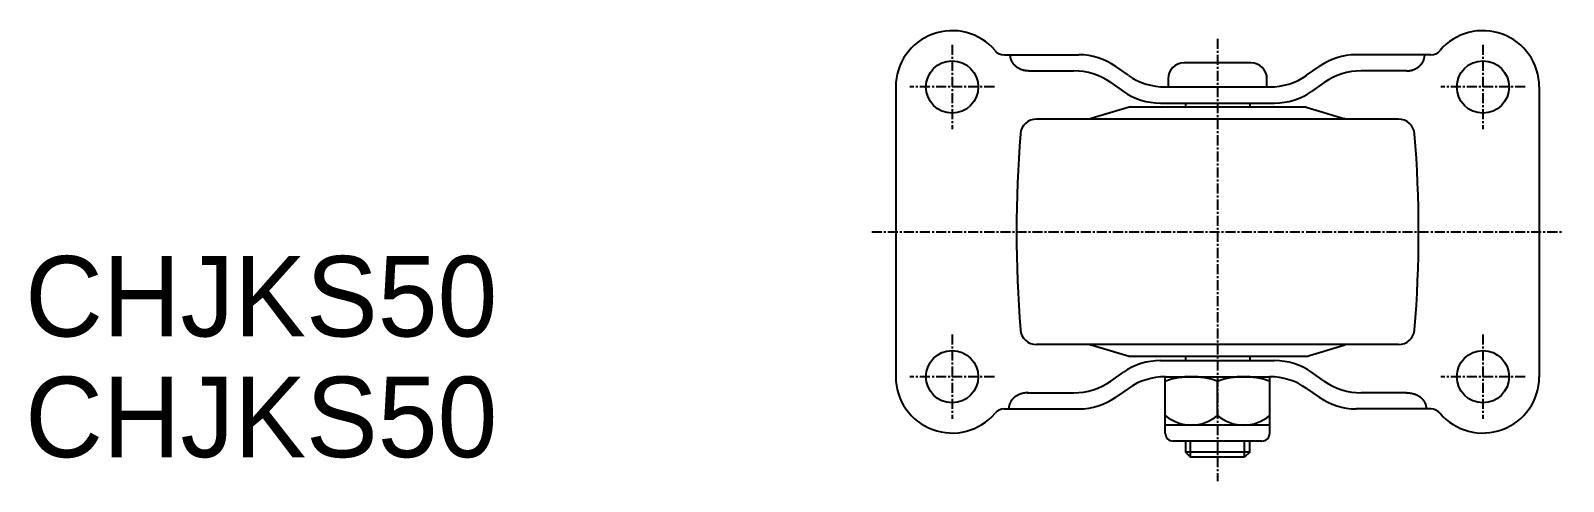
# Model space of a CAD drawing. Extents: x -3167 to -2972, y -138 to 168.
# Drawn here: x -3162.9 to -2972.3, y -138 to -82 of the extents above; entities that cross this region are included whole.
import ezdxf

# ---------------------------------------------------------------- set-up
doc = ezdxf.new("R2010")
doc.units = 0
doc.linetypes.add('CENTER', pattern=[2, 1.25, -0.25, 0.25, -0.25])
doc.layers.get('0').update_dxf_attribs({"linetype": 'CONTINUOUS'})
doc.layers.add('CENTER', color=1, linetype='CENTER')

msp = doc.modelspace()

# ---------------------------------------------------------------- linework, layer by layer
at = {"color": 7, "linetype": 'CONTINUOUS'}
for p, q in [((-3041.82, -84.97), (-3032.54, -84.97)), ((-2988.78, -84.97), (-2998.07, -84.97)), ((-3038.8, -86.97), (-3033.17, -86.97)), ((-3026.37, -87.52), (-3027.95, -86.42)), ((-3011.15, -85.97), (-3019.45, -85.97)), ((-3004.24, -87.52), (-3002.66, -86.42)), ((-2991.8, -86.97), (-2997.44, -86.97)), ((-3055.3, -88.97), (-3055.3, -124.97)), ((-3028.58, -88.42), (-3027, -89.52)), ((-3021.78, -88.97), (-3008.83, -88.97)), ((-3021.45, -87.97), (-3021.45, -88.97)), ((-3009.15, -88.97), (-3009.15, -87.97)), ((-3002.03, -88.42), (-3003.61, -89.52)), ((-2975.3, -88.97), (-2975.3, -124.97)), ((-3022.41, -90.97), (-3008.2, -90.97)), ((-3019.3, -90.97), (-3019.3, -91.47)), ((-3011.3, -90.97), (-3011.3, -91.47)), ((-2992.79, -92.97), (-3037.82, -92.97)), ((-3026.3, -91.47), (-3031.02, -92.89)), ((-3004.3, -91.47), (-3026.3, -91.47)), ((-3004.3, -91.47), (-2999.59, -92.89)), ((-2992.79, -120.97), (-3037.82, -120.97)), ((-3026.3, -122.47), (-3031.02, -121.06)), ((-3004.3, -122.47), (-2999.59, -121.06)), ((-3004.3, -122.47), (-3026.3, -122.47)), ((-3022.41, -122.97), (-3008.2, -122.97)), ((-3019.3, -122.47), (-3019.3, -122.97)), ((-3011.3, -122.47), (-3011.3, -122.97)), ((-3028.58, -125.52), (-3027, -124.42)), ((-3021.8, -131.97), (-3021.8, -124.97)), ((-3021.78, -124.97), (-3008.83, -124.97)), ((-3015.3, -129.77), (-3015.3, -125.55)), ((-3008.8, -131.97), (-3008.8, -124.97)), ((-3002.03, -125.52), (-3003.61, -124.42)), ((-3038.98, -126.97), (-3033.17, -126.97)), ((-3026.37, -126.42), (-3027.95, -127.52)), ((-3004.24, -126.42), (-3002.66, -127.52)), ((-2991.8, -126.97), (-2997.44, -126.97)), ((-3041.82, -128.97), (-3032.54, -128.97)), ((-2988.78, -128.97), (-2998.07, -128.97)), ((-3021.8, -130.97), (-3008.8, -130.97)), ((-3009.8, -132.97), (-3020.8, -132.97)), ((-3019.3, -132.97), (-3019.3, -134.35)), ((-3011.3, -134.35), (-3011.3, -132.97)), ((-3011.3, -134.35), (-3019.3, -134.35)), ((-3019.3, -134.35), (-3018.68, -134.97)), ((-3011.93, -134.97), (-3018.68, -134.97)), ((-3011.3, -134.35), (-3011.93, -134.97))]:
    msp.add_line(p, q, dxfattribs=at)
at = {"color": 3, "linetype": 'CONTINUOUS'}
for p, q in [((-3018.68, -134.97), (-3018.68, -132.97)), ((-3011.93, -134.97), (-3011.93, -132.97))]:
    msp.add_line(p, q, dxfattribs=at)
at = {"color": 7, "linetype": 'CONTINUOUS'}
for points in [[(-3038.8, -86.97, 0), (-3038.83, -86.97, 0), (-3038.86, -86.97, 0), (-3038.89, -86.97, 0), (-3038.91, -86.97, 0), (-3038.94, -86.97, 0), (-3038.97, -86.97, 0), (-3039, -86.96, 0), (-3039.03, -86.96, 0), (-3039.05, -86.96, 0), (-3039.08, -86.96, 0), (-3039.11, -86.95, 0), (-3039.14, -86.95, 0), (-3039.16, -86.95, 0), (-3039.19, -86.94, 0), (-3039.22, -86.94, 0), (-3039.25, -86.93, 0), (-3039.27, -86.93, 0), (-3039.3, -86.92, 0), (-3039.33, -86.92, 0), (-3039.35, -86.91, 0), (-3039.38, -86.91, 0), (-3039.41, -86.9, 0), (-3039.43, -86.89, 0), (-3039.46, -86.89, 0), (-3039.49, -86.88, 0), (-3039.51, -86.87, 0), (-3039.54, -86.86, 0), (-3039.57, -86.85, 0), (-3039.59, -86.85, 0), (-3039.62, -86.84, 0), (-3039.64, -86.83, 0), (-3039.67, -86.82, 0), (-3039.7, -86.81, 0), (-3039.72, -86.8, 0), (-3039.75, -86.79, 0), (-3039.77, -86.78, 0), (-3039.8, -86.77, 0), (-3039.82, -86.76, 0), (-3039.85, -86.75, 0), (-3039.87, -86.74, 0), (-3039.9, -86.72, 0), (-3039.92, -86.71, 0), (-3039.94, -86.7, 0), (-3039.97, -86.69, 0), (-3039.99, -86.67, 0), (-3040.01, -86.66, 0), (-3040.04, -86.65, 0), (-3040.06, -86.63, 0), (-3040.08, -86.62, 0), (-3040.11, -86.61, 0), (-3040.13, -86.59, 0), (-3040.15, -86.58, 0), (-3040.17, -86.56, 0), (-3040.2, -86.55, 0), (-3040.22, -86.53, 0), (-3040.24, -86.52, 0), (-3040.26, -86.5, 0), (-3040.28, -86.49, 0), (-3040.3, -86.47, 0), (-3040.32, -86.45, 0), (-3040.34, -86.44, 0), (-3040.36, -86.42, 0), (-3040.38, -86.4, 0), (-3040.4, -86.39, 0), (-3040.42, -86.37, 0), (-3040.44, -86.35, 0), (-3040.46, -86.33, 0), (-3040.48, -86.31, 0), (-3040.5, -86.3, 0), (-3040.52, -86.28, 0), (-3040.54, -86.26, 0), (-3040.55, -86.24, 0), (-3040.57, -86.22, 0), (-3040.59, -86.2, 0), (-3040.6, -86.18, 0), (-3040.62, -86.16, 0), (-3040.64, -86.14, 0), (-3040.65, -86.12, 0), (-3040.67, -86.1, 0), (-3040.69, -86.08, 0), (-3040.7, -86.06, 0), (-3040.72, -86.04, 0), (-3040.73, -86.02, 0), (-3040.74, -86, 0), (-3040.76, -85.98, 0), (-3040.77, -85.96, 0), (-3040.79, -85.94, 0), (-3040.8, -85.91, 0), (-3040.81, -85.89, 0), (-3040.83, -85.87, 0), (-3040.84, -85.85, 0), (-3040.85, -85.83, 0), (-3040.86, -85.8, 0), (-3040.87, -85.78, 0), (-3040.88, -85.76, 0), (-3040.89, -85.74, 0), (-3040.91, -85.71, 0), (-3040.92, -85.69, 0), (-3040.93, -85.67, 0), (-3040.93, -85.65, 0), (-3040.94, -85.62, 0), (-3040.95, -85.6, 0), (-3040.96, -85.58, 0), (-3040.97, -85.55, 0), (-3040.98, -85.53, 0), (-3040.98, -85.5, 0), (-3040.99, -85.48, 0), (-3041, -85.46, 0), (-3041.01, -85.43, 0), (-3041.01, -85.41, 0), (-3041.02, -85.39, 0), (-3041.02, -85.36, 0), (-3041.03, -85.34, 0), (-3041.03, -85.31, 0), (-3041.04, -85.29, 0), (-3041.04, -85.26, 0), (-3041.05, -85.24, 0), (-3041.05, -85.22, 0), (-3041.05, -85.19, 0), (-3041.06, -85.17, 0), (-3041.06, -85.14, 0), (-3041.06, -85.12, 0), (-3041.06, -85.09, 0), (-3041.06, -85.07, 0), (-3041.07, -85.05, 0), (-3041.07, -85.02, 0), (-3041.07, -85, 0), (-3041.07, -84.97, 0)], [(-2991.8, -86.97, 0), (-2991.78, -86.97, 0), (-2991.75, -86.97, 0), (-2991.72, -86.97, 0), (-2991.69, -86.97, 0), (-2991.66, -86.97, 0), (-2991.64, -86.97, 0), (-2991.61, -86.96, 0), (-2991.58, -86.96, 0), (-2991.55, -86.96, 0), (-2991.53, -86.96, 0), (-2991.5, -86.95, 0), (-2991.47, -86.95, 0), (-2991.44, -86.95, 0), (-2991.42, -86.94, 0), (-2991.39, -86.94, 0), (-2991.36, -86.93, 0), (-2991.34, -86.93, 0), (-2991.31, -86.92, 0), (-2991.28, -86.92, 0), (-2991.25, -86.91, 0), (-2991.23, -86.91, 0), (-2991.2, -86.9, 0), (-2991.17, -86.89, 0), (-2991.15, -86.89, 0), (-2991.12, -86.88, 0), (-2991.09, -86.87, 0), (-2991.07, -86.86, 0), (-2991.04, -86.85, 0), (-2991.02, -86.85, 0), (-2990.99, -86.84, 0), (-2990.96, -86.83, 0), (-2990.94, -86.82, 0), (-2990.91, -86.81, 0), (-2990.89, -86.8, 0), (-2990.86, -86.79, 0), (-2990.84, -86.78, 0), (-2990.81, -86.77, 0), (-2990.79, -86.76, 0), (-2990.76, -86.75, 0), (-2990.74, -86.74, 0), (-2990.71, -86.72, 0), (-2990.69, -86.71, 0), (-2990.66, -86.7, 0), (-2990.64, -86.69, 0), (-2990.62, -86.67, 0), (-2990.59, -86.66, 0), (-2990.57, -86.65, 0), (-2990.55, -86.63, 0), (-2990.52, -86.62, 0), (-2990.5, -86.61, 0), (-2990.48, -86.59, 0), (-2990.46, -86.58, 0), (-2990.43, -86.56, 0), (-2990.41, -86.55, 0), (-2990.39, -86.53, 0), (-2990.37, -86.52, 0), (-2990.35, -86.5, 0), (-2990.33, -86.49, 0), (-2990.3, -86.47, 0), (-2990.28, -86.45, 0), (-2990.26, -86.44, 0), (-2990.24, -86.42, 0), (-2990.22, -86.4, 0), (-2990.2, -86.39, 0), (-2990.18, -86.37, 0), (-2990.16, -86.35, 0), (-2990.15, -86.33, 0), (-2990.13, -86.31, 0), (-2990.11, -86.3, 0), (-2990.09, -86.28, 0), (-2990.07, -86.26, 0), (-2990.05, -86.24, 0), (-2990.04, -86.22, 0), (-2990.02, -86.2, 0), (-2990, -86.18, 0), (-2989.99, -86.16, 0), (-2989.97, -86.14, 0), (-2989.95, -86.12, 0), (-2989.94, -86.1, 0), (-2989.92, -86.08, 0), (-2989.91, -86.06, 0), (-2989.89, -86.04, 0), (-2989.88, -86.02, 0), (-2989.86, -86, 0), (-2989.85, -85.98, 0), (-2989.83, -85.96, 0), (-2989.82, -85.94, 0), (-2989.81, -85.91, 0), (-2989.79, -85.89, 0), (-2989.78, -85.87, 0), (-2989.77, -85.85, 0), (-2989.76, -85.83, 0), (-2989.75, -85.8, 0), (-2989.73, -85.78, 0), (-2989.72, -85.76, 0), (-2989.71, -85.74, 0), (-2989.7, -85.71, 0), (-2989.69, -85.69, 0), (-2989.68, -85.67, 0), (-2989.67, -85.65, 0), (-2989.66, -85.62, 0), (-2989.65, -85.6, 0), (-2989.65, -85.58, 0), (-2989.64, -85.55, 0), (-2989.63, -85.53, 0), (-2989.62, -85.5, 0), (-2989.62, -85.48, 0), (-2989.61, -85.46, 0), (-2989.6, -85.43, 0), (-2989.6, -85.41, 0), (-2989.59, -85.39, 0), (-2989.58, -85.36, 0), (-2989.58, -85.34, 0), (-2989.57, -85.31, 0), (-2989.57, -85.29, 0), (-2989.57, -85.26, 0), (-2989.56, -85.24, 0), (-2989.56, -85.22, 0), (-2989.55, -85.19, 0), (-2989.55, -85.17, 0), (-2989.55, -85.14, 0), (-2989.55, -85.12, 0), (-2989.54, -85.09, 0), (-2989.54, -85.07, 0), (-2989.54, -85.05, 0), (-2989.54, -85.02, 0), (-2989.54, -85, 0), (-2989.54, -84.97, 0)], [(-3038.8, -126.97, 0), (-3038.83, -126.97, 0), (-3038.86, -126.97, 0), (-3038.9, -126.97, 0), (-3038.93, -126.97, 0), (-3038.96, -126.97, 0), (-3038.99, -126.97, 0), (-3039.02, -126.97, 0), (-3039.05, -126.97, 0), (-3039.08, -126.98, 0), (-3039.11, -126.98, 0), (-3039.14, -126.98, 0), (-3039.17, -126.98, 0), (-3039.2, -126.99, 0), (-3039.23, -126.99, 0), (-3039.26, -127, 0), (-3039.29, -127, 0), (-3039.32, -127, 0), (-3039.35, -127.01, 0), (-3039.38, -127.01, 0), (-3039.41, -127.02, 0), (-3039.44, -127.02, 0), (-3039.47, -127.03, 0), (-3039.5, -127.04, 0), (-3039.53, -127.04, 0), (-3039.55, -127.05, 0), (-3039.58, -127.06, 0), (-3039.61, -127.06, 0), (-3039.64, -127.07, 0), (-3039.67, -127.08, 0), (-3039.7, -127.09, 0), (-3039.73, -127.1, 0), (-3039.75, -127.11, 0), (-3039.78, -127.11, 0), (-3039.81, -127.12, 0), (-3039.84, -127.13, 0), (-3039.87, -127.14, 0), (-3039.89, -127.15, 0), (-3039.92, -127.17, 0), (-3039.95, -127.18, 0), (-3039.97, -127.19, 0), (-3040, -127.2, 0), (-3040.03, -127.21, 0), (-3040.05, -127.22, 0), (-3040.08, -127.23, 0), (-3040.11, -127.25, 0), (-3040.13, -127.26, 0), (-3040.16, -127.27, 0), (-3040.18, -127.29, 0), (-3040.21, -127.3, 0), (-3040.23, -127.31, 0), (-3040.26, -127.33, 0), (-3040.28, -127.34, 0), (-3040.31, -127.36, 0), (-3040.33, -127.37, 0), (-3040.35, -127.39, 0), (-3040.38, -127.4, 0), (-3040.4, -127.42, 0), (-3040.42, -127.43, 0), (-3040.45, -127.45, 0), (-3040.47, -127.47, 0), (-3040.49, -127.48, 0), (-3040.51, -127.5, 0), (-3040.53, -127.52, 0), (-3040.55, -127.53, 0), (-3040.58, -127.55, 0), (-3040.6, -127.57, 0), (-3040.62, -127.59, 0), (-3040.64, -127.61, 0), (-3040.66, -127.62, 0), (-3040.68, -127.64, 0), (-3040.7, -127.66, 0), (-3040.72, -127.68, 0), (-3040.73, -127.7, 0), (-3040.75, -127.72, 0), (-3040.77, -127.74, 0), (-3040.79, -127.76, 0), (-3040.81, -127.78, 0), (-3040.82, -127.8, 0), (-3040.84, -127.82, 0), (-3040.86, -127.84, 0), (-3040.87, -127.86, 0), (-3040.89, -127.88, 0), (-3040.91, -127.9, 0), (-3040.92, -127.92, 0), (-3040.94, -127.95, 0), (-3040.95, -127.97, 0), (-3040.96, -127.99, 0), (-3040.98, -128.01, 0), (-3040.99, -128.03, 0), (-3041.01, -128.06, 0), (-3041.02, -128.08, 0), (-3041.03, -128.1, 0), (-3041.04, -128.12, 0), (-3041.06, -128.15, 0), (-3041.07, -128.17, 0), (-3041.08, -128.19, 0), (-3041.09, -128.21, 0), (-3041.1, -128.24, 0), (-3041.11, -128.26, 0), (-3041.12, -128.28, 0), (-3041.13, -128.31, 0), (-3041.14, -128.33, 0), (-3041.15, -128.36, 0), (-3041.15, -128.38, 0), (-3041.16, -128.4, 0), (-3041.17, -128.43, 0), (-3041.18, -128.45, 0), (-3041.18, -128.48, 0), (-3041.19, -128.5, 0), (-3041.2, -128.53, 0), (-3041.2, -128.55, 0), (-3041.21, -128.57, 0), (-3041.21, -128.6, 0), (-3041.22, -128.62, 0), (-3041.22, -128.65, 0), (-3041.23, -128.67, 0), (-3041.23, -128.7, 0), (-3041.23, -128.72, 0), (-3041.23, -128.75, 0), (-3041.24, -128.77, 0), (-3041.24, -128.8, 0), (-3041.24, -128.82, 0), (-3041.24, -128.85, 0), (-3041.24, -128.87, 0), (-3041.24, -128.9, 0), (-3041.24, -128.92, 0), (-3041.24, -128.95, 0), (-3041.24, -128.97, 0)], [(-2991.8, -126.97, 0), (-2991.77, -126.97, 0), (-2991.74, -126.97, 0), (-2991.71, -126.97, 0), (-2991.68, -126.97, 0), (-2991.65, -126.97, 0), (-2991.62, -126.97, 0), (-2991.59, -126.97, 0), (-2991.56, -126.97, 0), (-2991.53, -126.98, 0), (-2991.5, -126.98, 0), (-2991.47, -126.98, 0), (-2991.44, -126.98, 0), (-2991.41, -126.99, 0), (-2991.38, -126.99, 0), (-2991.35, -127, 0), (-2991.32, -127, 0), (-2991.29, -127, 0), (-2991.26, -127.01, 0), (-2991.23, -127.01, 0), (-2991.2, -127.02, 0), (-2991.17, -127.02, 0), (-2991.14, -127.03, 0), (-2991.11, -127.04, 0), (-2991.08, -127.04, 0), (-2991.05, -127.05, 0), (-2991.02, -127.06, 0), (-2991, -127.06, 0), (-2990.97, -127.07, 0), (-2990.94, -127.08, 0), (-2990.91, -127.09, 0), (-2990.88, -127.1, 0), (-2990.85, -127.11, 0), (-2990.82, -127.11, 0), (-2990.8, -127.12, 0), (-2990.77, -127.13, 0), (-2990.74, -127.14, 0), (-2990.71, -127.15, 0), (-2990.69, -127.17, 0), (-2990.66, -127.18, 0), (-2990.63, -127.19, 0), (-2990.61, -127.2, 0), (-2990.58, -127.21, 0), (-2990.55, -127.22, 0), (-2990.53, -127.23, 0), (-2990.5, -127.25, 0), (-2990.48, -127.26, 0), (-2990.45, -127.27, 0), (-2990.43, -127.29, 0), (-2990.4, -127.3, 0), (-2990.38, -127.31, 0), (-2990.35, -127.33, 0), (-2990.33, -127.34, 0), (-2990.3, -127.36, 0), (-2990.28, -127.37, 0), (-2990.25, -127.39, 0), (-2990.23, -127.4, 0), (-2990.21, -127.42, 0), (-2990.19, -127.43, 0), (-2990.16, -127.45, 0), (-2990.14, -127.47, 0), (-2990.12, -127.48, 0), (-2990.1, -127.5, 0), (-2990.07, -127.52, 0), (-2990.05, -127.53, 0), (-2990.03, -127.55, 0), (-2990.01, -127.57, 0), (-2989.99, -127.59, 0), (-2989.97, -127.61, 0), (-2989.95, -127.62, 0), (-2989.93, -127.64, 0), (-2989.91, -127.66, 0), (-2989.89, -127.68, 0), (-2989.87, -127.7, 0), (-2989.85, -127.72, 0), (-2989.84, -127.74, 0), (-2989.82, -127.76, 0), (-2989.8, -127.78, 0), (-2989.78, -127.8, 0), (-2989.77, -127.82, 0), (-2989.75, -127.84, 0), (-2989.73, -127.86, 0), (-2989.72, -127.88, 0), (-2989.7, -127.9, 0), (-2989.69, -127.92, 0), (-2989.67, -127.95, 0), (-2989.66, -127.97, 0), (-2989.64, -127.99, 0), (-2989.63, -128.01, 0), (-2989.62, -128.03, 0), (-2989.6, -128.06, 0), (-2989.59, -128.08, 0), (-2989.58, -128.1, 0), (-2989.56, -128.12, 0), (-2989.55, -128.15, 0), (-2989.54, -128.17, 0), (-2989.53, -128.19, 0), (-2989.52, -128.21, 0), (-2989.51, -128.24, 0), (-2989.5, -128.26, 0), (-2989.49, -128.28, 0), (-2989.48, -128.31, 0), (-2989.47, -128.33, 0), (-2989.46, -128.36, 0), (-2989.45, -128.38, 0), (-2989.44, -128.4, 0), (-2989.44, -128.43, 0), (-2989.43, -128.45, 0), (-2989.42, -128.48, 0), (-2989.42, -128.5, 0), (-2989.41, -128.53, 0), (-2989.41, -128.55, 0), (-2989.4, -128.57, 0), (-2989.39, -128.6, 0), (-2989.39, -128.62, 0), (-2989.39, -128.65, 0), (-2989.38, -128.67, 0), (-2989.38, -128.7, 0), (-2989.38, -128.72, 0), (-2989.37, -128.75, 0), (-2989.37, -128.77, 0), (-2989.37, -128.8, 0), (-2989.37, -128.82, 0), (-2989.37, -128.85, 0), (-2989.37, -128.87, 0), (-2989.37, -128.9, 0), (-2989.37, -128.92, 0), (-2989.37, -128.95, 0), (-2989.37, -128.97, 0)]]:
    msp.add_polyline3d(points, dxfattribs=at)
for centre in [(-3048.3, -88.97), (-2982.3, -88.97), (-3048.3, -124.97), (-2982.3, -124.97)]:
    msp.add_circle(centre, 3.25, dxfattribs=at)
for centre, radius, start, end in [((-3048.3, -88.97), 7, 40.3202, 180), ((-2982.3, -88.97), 7, 0, 139.6798), ((-3041.82, -83.47), 1.5, 220.3202, 270), ((-3032.54, -92.97), 8, 55, 90), ((-2998.07, -92.97), 8, 90, 125), ((-2988.78, -83.47), 1.5, 270, 319.6798), ((-3033.17, -94.97), 8, 55, 90), ((-3021.78, -80.97), 8, 235, 270), ((-3019.45, -87.97), 2, 90, 180), ((-3011.15, -87.97), 2, 0, 90), ((-3008.83, -80.97), 8, 270, 305), ((-2997.44, -94.97), 8, 90, 125), ((-3022.41, -82.97), 8, 235, 270), ((-3008.2, -82.97), 8, 270, 305), ((-3037.82, -94.97), 2, 90, 175.3493), ((-3030.9, -93.27), 0.4, 106.6992, 131.9241), ((-2999.7, -93.27), 0.4, 48.0759, 73.3008), ((-2992.79, -94.97), 2, 4.6507, 90), ((-2890.3, -106.97), 150, 175.3493, 184.6507), ((-3140.3, -106.97), 150, 355.3493, 4.6507), ((-3037.82, -118.97), 2, 184.6507, 270), ((-2992.79, -118.97), 2, 270, 355.3493), ((-3030.9, -120.67), 0.4, 228.0759, 253.3008), ((-2999.7, -120.67), 0.4, 286.6992, 311.9241), ((-3022.41, -130.97), 8, 90, 125), ((-3008.2, -130.97), 8, 55, 90), ((-3048.3, -124.97), 7, 180, 319.6798), ((-3033.17, -118.97), 8, 270, 305), ((-3021.78, -132.97), 8, 90, 125), ((-3018.55, -134.36), 9.39, 69.7438, 110.2562), ((-3012.05, -134.36), 9.39, 69.7438, 110.2562), ((-3008.83, -132.97), 8, 55, 90), ((-2997.44, -118.97), 8, 235, 270), ((-2982.3, -124.97), 7, 220.3202, 0), ((-3032.54, -120.97), 8, 270, 305), ((-2998.07, -120.97), 8, 235, 270), ((-3041.82, -130.47), 1.5, 90, 139.6798), ((-2988.78, -130.47), 1.5, 40.3202, 90), ((-3018.55, -125.97), 5.01, 229.5191, 310.4809), ((-3012.05, -125.97), 5.01, 229.5191, 310.4809), ((-3020.8, -131.97), 1, 180, 270), ((-3009.8, -131.97), 1, 270, 0)]:
    msp.add_arc(centre, radius, start, end, dxfattribs=at)
at = {"layer": 'CENTER', "color": 1, "linetype": 'CENTER'}
for p, q in [((-3048.3, -83.72), (-3048.3, -94.22)), ((-3015.3, -82.97), (-3015.3, -137.97)), ((-2982.3, -83.72), (-2982.3, -94.22)), ((-3043.05, -88.97), (-3053.55, -88.97)), ((-2977.05, -88.97), (-2987.55, -88.97)), ((-3058.3, -106.97), (-2972.3, -106.97)), ((-3048.3, -119.72), (-3048.3, -130.22)), ((-2982.3, -119.72), (-2982.3, -130.22)), ((-3043.05, -124.97), (-3053.55, -124.97)), ((-2977.05, -124.97), (-2987.55, -124.97))]:
    msp.add_line(p, q, dxfattribs=at)

# ---------------------------------------------------------------- texts
at = {"color": 7, "linetype": 'CONTINUOUS'}
for p in [(-3163.55, -119.97), (-3163.55, -134.97)]:
    msp.add_text('CHJKS50', height=10, dxfattribs=at).set_placement(p)

doc.saveas('drawing.dxf')
